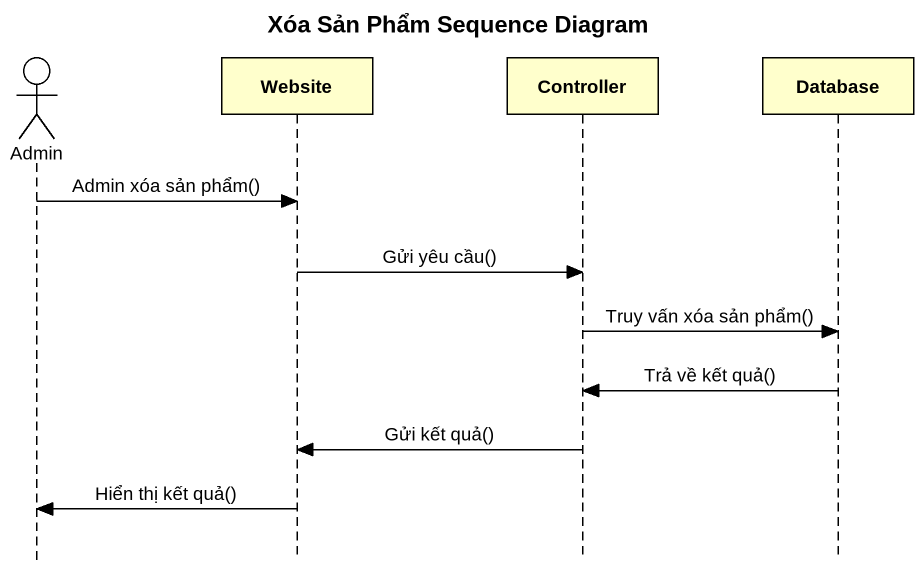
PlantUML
@startuml
title Xóa Sản Phẩm Sequence Diagram
hide footbox
actor Admin
participant Website
participant Controller
participant "Database" as Database_

Admin -> Website : Admin xóa sản phẩm()
Website -> Controller : Gửi yêu cầu()
Controller -> Database_ : Truy vấn xóa sản phẩm()
Database_ -> Controller : Trả về kết quả()
Controller -> Website : Gửi kết quả()
Website -> Admin : Hiển thị kết quả()
@enduml
